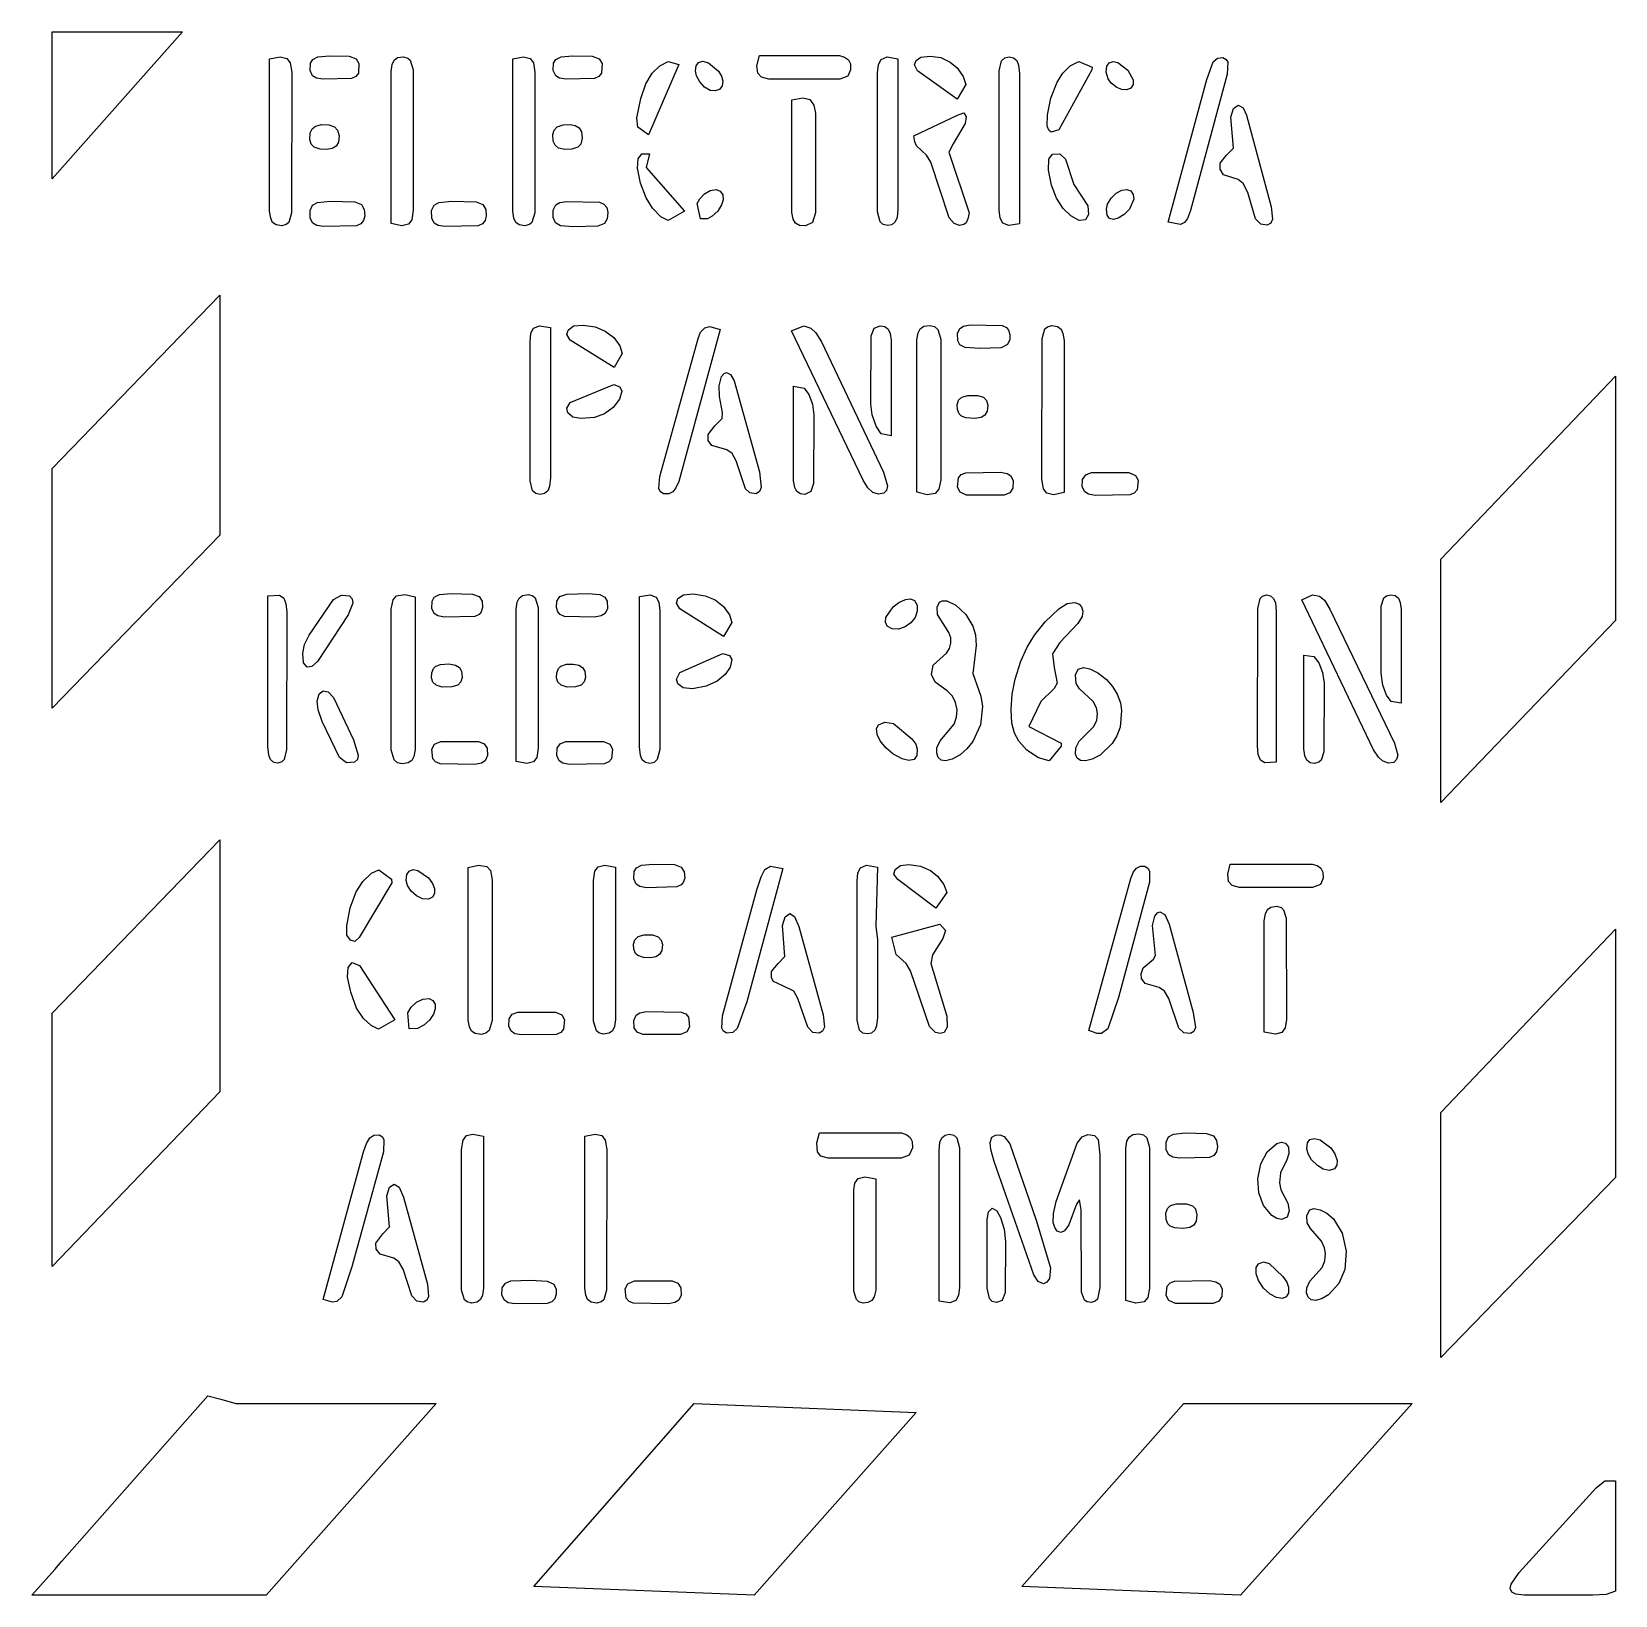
# Model space of a CAD drawing. Header units: inches. Extents: x 3 to 39.5, y 3 to 39.
import ezdxf

# ---------------------------------------------------------------- set-up
doc = ezdxf.new("R2010")
doc.units = ezdxf.units.IN
doc.header["$MEASUREMENT"] = 0
doc.layers.add('CUT', color=1, linetype='Continuous')

msp = doc.modelspace()

# ---------------------------------------------------------------- linework, layer by layer
at = {"layer": 'CUT'}
for points in [[(3.473, 35.612), (3.473, 39), (6.473, 39)], [(8.878, 38.385), (8.956, 38.284), (8.99, 38.066), (8.986, 34.829), (8.921, 34.607), (8.863, 34.559), (8.761, 34.531), (8.629, 34.55), (8.549, 34.61), (8.505, 34.71), (8.48, 34.87), (8.48, 38.373), (8.726, 38.423)], [(9.858, 38.447), (10.313, 38.434), (10.47, 38.375), (10.537, 38.266), (10.526, 38.045), (10.465, 37.965), (10.365, 37.92), (9.71, 37.903), (9.557, 37.931), (9.469, 37.987), (9.414, 38.105), (9.422, 38.274), (9.474, 38.362), (9.592, 38.424)], [(11.304, 38.243), (11.349, 38.342), (11.428, 38.403), (11.561, 38.422), (11.663, 38.394), (11.72, 38.346), (11.786, 38.124), (11.789, 34.887), (11.755, 34.669), (11.678, 34.568), (11.525, 34.53), (11.28, 34.58), (11.28, 38.083)], [(14.477, 38.385), (14.555, 38.284), (14.589, 38.066), (14.585, 34.829), (14.52, 34.607), (14.462, 34.559), (14.36, 34.531), (14.228, 34.55), (14.148, 34.61), (14.104, 34.71), (14.079, 34.87), (14.079, 38.373), (14.325, 38.423)], [(15.457, 38.447), (15.912, 38.434), (16.069, 38.375), (16.136, 38.266), (16.125, 38.045), (16.064, 37.965), (15.964, 37.92), (15.309, 37.903), (15.156, 37.931), (15.068, 37.987), (15.013, 38.105), (15.021, 38.274), (15.073, 38.362), (15.191, 38.424)], [(17.028, 37.462), (17.144, 37.801), (17.292, 38.043), (17.464, 38.216), (17.661, 38.313), (17.906, 38.245), (17.204, 36.622), (16.958, 36.798), (16.94, 37.013)], [(18.838, 37.672), (18.74, 37.636), (18.628, 37.649), (18.496, 37.726), (18.385, 37.842), (18.31, 37.981), (18.287, 38.1), (18.301, 38.21), (18.356, 38.288), (18.447, 38.318), (18.587, 38.285), (18.818, 38.093), (18.886, 37.979), (18.918, 37.861), (18.902, 37.752)], [(21.605, 38.448), (21.723, 38.411), (21.809, 38.353), (21.855, 38.26), (21.862, 38.119), (21.797, 37.978), (21.615, 37.908), (19.976, 37.905), (19.806, 37.95), (19.723, 38.045), (19.701, 38.211), (19.76, 38.448)], [(22.483, 34.853), (22.481, 38.053), (22.503, 38.247), (22.565, 38.363), (22.703, 38.418), (22.951, 38.377), (22.948, 36.783), (22.951, 36.736), (22.951, 34.917), (22.93, 34.721), (22.888, 34.619), (22.813, 34.555), (22.713, 34.535), (22.614, 34.557), (22.54, 34.621)], [(23.403, 38.095), (23.332, 38.237), (23.371, 38.336), (23.475, 38.412), (23.695, 38.438), (23.936, 38.402), (24.156, 38.302), (24.315, 38.166), (24.454, 37.967), (24.516, 37.785), (24.314, 37.45)], [(25.365, 34.59), (25.303, 34.706), (25.281, 34.9), (25.283, 38.1), (25.339, 38.331), (25.413, 38.396), (25.513, 38.418), (25.613, 38.397), (25.688, 38.334), (25.729, 38.232), (25.751, 38.035), (25.751, 34.576), (25.503, 34.535)], [(26.475, 37.47), (26.615, 37.837), (26.745, 38.046), (26.919, 38.215), (27.118, 38.311), (27.422, 38.18), (27.417, 38.118), (26.657, 36.742), (26.481, 36.687), (26.428, 36.732), (26.391, 36.826), (26.397, 37.086)], [(27.793, 37.917), (27.75, 38.067), (27.764, 38.208), (27.817, 38.285), (27.906, 38.314), (28.014, 38.292), (28.249, 38.116), (28.37, 37.892), (28.369, 37.784), (28.318, 37.703), (28.225, 37.663), (28.109, 37.667), (27.991, 37.712), (27.865, 37.811)], [(30.536, 38.025), (29.692, 34.883), (29.621, 34.696), (29.55, 34.605), (29.458, 34.557), (29.171, 34.615), (30.062, 37.897), (30.208, 38.305), (30.312, 38.39), (30.434, 38.403), (30.513, 38.359), (30.548, 38.298)], [(20.821, 34.527), (20.681, 34.54), (20.592, 34.591), (20.539, 34.682), (20.507, 34.836), (20.507, 37.431), (20.761, 37.477), (20.918, 37.438), (21.015, 37.312), (21.051, 37.124), (21.052, 34.826), (20.985, 34.605)], [(30.904, 35.501), (30.786, 35.594), (30.449, 35.706), (30.371, 35.831), (30.373, 35.972), (30.521, 36.16), (30.679, 36.317), (30.618, 37.031), (30.679, 37.235), (30.789, 37.308), (30.902, 37.243), (30.978, 37.077), (31.545, 34.964), (31.578, 34.681), (31.537, 34.593), (31.457, 34.549), (31.306, 34.571), (31.189, 34.695), (31.009, 35.296)], [(9.641, 36.295), (9.506, 36.339), (9.438, 36.414), (9.407, 36.521), (9.414, 36.668), (9.457, 36.766), (9.538, 36.828), (9.683, 36.86), (9.844, 36.855), (9.978, 36.811), (10.046, 36.736), (10.079, 36.599), (10.063, 36.455), (10.011, 36.365), (9.92, 36.312), (9.801, 36.29)], [(15.645, 36.414), (15.577, 36.339), (15.443, 36.295), (15.282, 36.29), (15.137, 36.322), (15.056, 36.384), (15.013, 36.482), (15.006, 36.629), (15.037, 36.736), (15.105, 36.811), (15.24, 36.855), (15.4, 36.86), (15.52, 36.838), (15.61, 36.785), (15.662, 36.695), (15.679, 36.551)], [(24.246, 34.58), (24.132, 34.713), (23.711, 35.994), (23.61, 36.159), (23.38, 36.369), (23.337, 36.467), (23.314, 36.604), (24.324, 37.076), (24.472, 37.133), (24.521, 37.036), (24.502, 36.889), (24.223, 36.421), (24.126, 36.225), (24.592, 34.828), (24.557, 34.695), (24.521, 34.602), (24.468, 34.559), (24.372, 34.54)], [(17.659, 34.65), (17.492, 34.734), (17.298, 34.933), (17.149, 35.175), (17.024, 35.509), (16.956, 35.857), (16.967, 36.074), (17.055, 36.185), (17.226, 36.188), (17.153, 35.871), (18.036, 34.869)], [(26.486, 35.464), (26.418, 35.812), (26.427, 36.067), (26.511, 36.182), (26.678, 36.191), (26.806, 36.063), (27.001, 35.485), (27.321, 34.991), (27.339, 34.79), (27.269, 34.667), (27.127, 34.655), (26.932, 34.759), (26.757, 34.929), (26.603, 35.165)], [(10.593, 35.019), (10.658, 34.908), (10.67, 34.762), (10.644, 34.652), (10.581, 34.573), (10.481, 34.529), (9.718, 34.511), (9.564, 34.537), (9.473, 34.591), (9.414, 34.707), (9.412, 34.883), (9.467, 35.003), (9.58, 35.069), (9.878, 35.096), (10.439, 35.081)], [(12.213, 34.707), (12.211, 34.883), (12.266, 35.003), (12.38, 35.069), (12.678, 35.096), (13.238, 35.081), (13.392, 35.019), (13.458, 34.908), (13.47, 34.762), (13.444, 34.652), (13.381, 34.573), (13.281, 34.529), (12.518, 34.511), (12.363, 34.537), (12.273, 34.591)], [(16.257, 34.694), (16.192, 34.582), (16.038, 34.52), (15.477, 34.506), (15.18, 34.532), (15.066, 34.598), (15.011, 34.719), (15.013, 34.894), (15.073, 35.011), (15.163, 35.064), (15.317, 35.09), (16.08, 35.073), (16.18, 35.029), (16.243, 34.949), (16.269, 34.839)], [(18.924, 35.132), (18.89, 35.01), (18.801, 34.868), (18.676, 34.753), (18.561, 34.694), (18.407, 34.692), (18.328, 35.048), (18.385, 35.153), (18.498, 35.268), (18.63, 35.346), (18.767, 35.365), (18.86, 35.327), (18.915, 35.244)], [(28.219, 35.366), (28.314, 35.333), (28.372, 35.255), (28.384, 35.147), (28.282, 34.914), (28.163, 34.792), (28.026, 34.705), (27.916, 34.679), (27.825, 34.702), (27.767, 34.775), (27.751, 34.912), (27.779, 35.031), (27.86, 35.167), (27.975, 35.279), (28.109, 35.352)], [(3.473, 28.945), (7.337, 32.932), (7.337, 27.407), (3.473, 23.422)], [(14.925, 28.53), (14.884, 28.428), (14.809, 28.365), (14.709, 28.344), (14.609, 28.366), (14.535, 28.431), (14.479, 28.662), (14.477, 31.862), (14.499, 32.056), (14.561, 32.172), (14.699, 32.227), (14.947, 32.187), (14.947, 28.727)], [(15.479, 32.225), (15.702, 32.246), (15.98, 32.202), (16.207, 32.106), (16.404, 31.959), (16.549, 31.768), (16.601, 31.588), (16.414, 31.27), (15.404, 31.9), (15.325, 32.027), (15.357, 32.131)], [(17.837, 28.497), (17.768, 28.407), (17.675, 28.358), (17.551, 28.36), (17.477, 28.412), (17.447, 28.479), (17.466, 28.761), (18.346, 31.934), (18.407, 32.084), (18.501, 32.185), (18.62, 32.215), (18.854, 32.144), (17.904, 28.647)], [(20.948, 32.172), (21.061, 32.064), (21.188, 31.857), (22.621, 28.857), (22.708, 28.542), (22.69, 28.44), (22.628, 28.372), (22.503, 28.349), (22.369, 28.393), (22.257, 28.498), (22.149, 28.672), (20.503, 32.111), (20.785, 32.224)], [(22.544, 32.227), (22.646, 32.211), (22.724, 32.153), (22.769, 32.055), (22.794, 31.895), (22.794, 29.694), (22.567, 29.741), (22.451, 29.92), (22.358, 30.181), (22.326, 30.425), (22.334, 31.995), (22.407, 32.172)], [(23.413, 32.067), (23.462, 32.162), (23.547, 32.218), (23.686, 32.236), (23.793, 32.211), (23.871, 32.147), (23.937, 31.919), (23.937, 28.68), (23.895, 28.465), (23.811, 28.37), (23.622, 28.337), (23.385, 28.396), (23.385, 31.909)], [(25.527, 31.913), (25.471, 31.795), (25.325, 31.724), (24.836, 31.706), (24.497, 31.729), (24.378, 31.791), (24.327, 31.88), (24.319, 32.05), (24.375, 32.168), (24.464, 32.223), (24.617, 32.251), (25.348, 32.233), (25.448, 32.189), (25.498, 32.131), (25.531, 32.028)], [(26.378, 28.378), (26.301, 28.478), (26.267, 28.697), (26.27, 31.933), (26.336, 32.156), (26.394, 32.204), (26.495, 32.232), (26.628, 32.212), (26.707, 32.152), (26.752, 32.053), (26.776, 31.892), (26.776, 28.389), (26.531, 28.339)], [(19.096, 31.111), (19.176, 30.958), (19.762, 28.864), (19.8, 28.507), (19.761, 28.414), (19.684, 28.363), (19.54, 28.379), (19.443, 28.472), (19.223, 29.12), (19.131, 29.286), (19.013, 29.372), (18.666, 29.471), (18.578, 29.589), (18.579, 29.727), (18.735, 29.926), (18.899, 30.097), (18.908, 30.234), (18.84, 30.603), (18.835, 30.845), (18.891, 31.058), (18.952, 31.134), (19.006, 31.155)], [(35.451, 26.855), (39.473, 31.071), (39.473, 25.44), (35.451, 21.253)], [(15.966, 30.121), (15.651, 30.096), (15.466, 30.126), (15.351, 30.227), (15.324, 30.333), (15.404, 30.459), (16.406, 30.877), (16.542, 30.822), (16.595, 30.721), (16.539, 30.541), (16.392, 30.35), (16.196, 30.204)], [(20.792, 30.796), (20.901, 30.648), (20.983, 30.421), (21.014, 30.175), (21.008, 28.595), (20.942, 28.41), (20.809, 28.346), (20.706, 28.356), (20.623, 28.41), (20.575, 28.504), (20.546, 28.662), (20.546, 30.84)], [(24.518, 30.109), (24.413, 30.147), (24.358, 30.199), (24.319, 30.298), (24.315, 30.412), (24.348, 30.515), (24.419, 30.586), (24.557, 30.627), (24.785, 30.626), (24.92, 30.582), (24.989, 30.508), (25.019, 30.404), (25.006, 30.263), (24.955, 30.174), (24.864, 30.121), (24.712, 30.097)], [(25.598, 28.489), (25.527, 28.383), (25.398, 28.332), (24.532, 28.331), (24.382, 28.397), (24.321, 28.51), (24.342, 28.729), (24.408, 28.805), (24.511, 28.845), (25.312, 28.859), (25.464, 28.831), (25.552, 28.775), (25.606, 28.657)], [(27.205, 28.692), (27.276, 28.797), (27.405, 28.849), (28.271, 28.85), (28.421, 28.784), (28.482, 28.671), (28.461, 28.452), (28.395, 28.376), (28.292, 28.335), (27.491, 28.321), (27.339, 28.35), (27.252, 28.406), (27.197, 28.524)], [(8.575, 22.177), (8.503, 22.24), (8.462, 22.342), (8.441, 22.539), (8.441, 26.008), (8.706, 26.026), (8.806, 25.961), (8.857, 25.834), (8.873, 25.634), (8.869, 22.471), (8.814, 22.241), (8.762, 22.189), (8.671, 22.16)], [(9.245, 24.689), (9.285, 24.889), (9.39, 25.108), (9.951, 25.924), (10.137, 26.027), (10.322, 26.01), (10.384, 25.944), (10.397, 25.844), (10.291, 25.574), (9.581, 24.503), (9.449, 24.385), (9.343, 24.371), (9.261, 24.472)], [(11.804, 22.315), (11.755, 22.22), (11.67, 22.163), (11.531, 22.145), (11.424, 22.17), (11.346, 22.234), (11.28, 22.462), (11.28, 25.702), (11.322, 25.916), (11.406, 26.011), (11.595, 26.044), (11.832, 25.985), (11.832, 22.472)], [(13.308, 25.994), (13.376, 25.886), (13.386, 25.744), (13.354, 25.641), (13.304, 25.584), (13.204, 25.539), (12.511, 25.522), (12.358, 25.549), (12.269, 25.605), (12.213, 25.723), (12.222, 25.892), (12.273, 25.981), (12.392, 26.043), (12.659, 26.066), (13.151, 26.053)], [(14.183, 25.862), (14.227, 25.961), (14.307, 26.022), (14.439, 26.041), (14.541, 26.013), (14.599, 25.965), (14.664, 25.743), (14.667, 22.506), (14.634, 22.288), (14.556, 22.187), (14.404, 22.149), (14.158, 22.199), (14.158, 25.702)], [(15.098, 25.886), (15.166, 25.994), (15.324, 26.053), (15.816, 26.066), (16.082, 26.043), (16.201, 25.981), (16.253, 25.892), (16.261, 25.723), (16.205, 25.605), (16.117, 25.549), (15.964, 25.522), (15.27, 25.539), (15.171, 25.584), (15.121, 25.641), (15.089, 25.744)], [(17.383, 25.982), (17.445, 25.866), (17.468, 25.672), (17.465, 22.471), (17.409, 22.24), (17.335, 22.176), (17.236, 22.154), (17.136, 22.174), (17.061, 22.238), (17.019, 22.339), (16.997, 22.536), (16.997, 25.996), (17.245, 26.037)], [(19.122, 25.395), (18.933, 25.073), (17.927, 25.711), (17.85, 25.846), (17.885, 25.947), (18.01, 26.036), (18.234, 26.055), (18.512, 26.01), (18.739, 25.917), (18.932, 25.769), (19.07, 25.575)], [(22.818, 25.25), (22.702, 25.316), (22.661, 25.407), (22.671, 25.516), (22.837, 25.756), (22.974, 25.86), (23.123, 25.927), (23.238, 25.939), (23.329, 25.905), (23.392, 25.8), (23.396, 25.655), (23.346, 25.512), (23.246, 25.392), (23.114, 25.299), (22.966, 25.245)], [(31.3, 22.229), (31.25, 22.357), (31.234, 22.556), (31.237, 25.719), (31.293, 25.95), (31.344, 26.001), (31.436, 26.031), (31.531, 26.013), (31.604, 25.951), (31.644, 25.849), (31.665, 25.652), (31.665, 22.183), (31.4, 22.165)], [(32.657, 26.002), (32.775, 25.908), (32.901, 25.708), (34.39, 22.623), (34.461, 22.34), (34.436, 22.24), (34.368, 22.177), (34.24, 22.16), (34.107, 22.21), (34.018, 22.294), (33.907, 22.465), (32.255, 25.917), (32.495, 26.031)], [(34.4, 26.019), (34.477, 25.958), (34.521, 25.858), (34.544, 25.697), (34.544, 23.544), (34.31, 23.581), (34.201, 23.725), (34.115, 23.951), (34.076, 24.231), (34.08, 25.775), (34.143, 25.965), (34.2, 26.012), (34.299, 26.037)], [(23.725, 24.198), (23.761, 24.418), (24.07, 24.689), (24.139, 24.796), (24.172, 24.919), (24.166, 25.047), (24.124, 25.171), (23.864, 25.582), (23.852, 25.754), (23.909, 25.862), (23.972, 25.893), (24.079, 25.893), (24.284, 25.8), (24.515, 25.584), (24.678, 25.314), (24.737, 25.112), (24.756, 24.866), (24.674, 24.223), (24.857, 23.704), (24.897, 23.461), (24.851, 23.04), (24.672, 22.655), (24.54, 22.488), (24.382, 22.348), (24.2, 22.249), (24.048, 22.213), (23.945, 22.228), (23.875, 22.291), (23.844, 22.392), (23.85, 22.509), (23.925, 22.674), (24.244, 23.059), (24.299, 23.22), (24.311, 23.39), (24.28, 23.556), (24.204, 23.704), (24.088, 23.827), (23.807, 24.027)], [(25.577, 23.081), (25.558, 23.397), (25.582, 23.748), (25.649, 24.094), (25.78, 24.504), (25.929, 24.831), (26.098, 25.107), (26.343, 25.416), (26.653, 25.712), (26.852, 25.836), (27.028, 25.861), (27.125, 25.82), (27.176, 25.76), (27.206, 25.655), (27.191, 25.539), (27.095, 25.374), (26.68, 24.94), (26.513, 24.677), (26.548, 24.359), (26.617, 24.002), (26.546, 23.877), (26.241, 23.582), (25.969, 23.001), (26.712, 22.622), (26.71, 22.552), (26.432, 22.21), (26.185, 22.283), (25.92, 22.457), (25.732, 22.664), (25.637, 22.848)], [(12.884, 24.03), (12.815, 23.957), (12.679, 23.913), (12.452, 23.912), (12.314, 23.953), (12.242, 24.024), (12.21, 24.127), (12.213, 24.241), (12.253, 24.34), (12.308, 24.392), (12.413, 24.43), (12.607, 24.442), (12.759, 24.418), (12.85, 24.365), (12.901, 24.276), (12.913, 24.135)], [(15.723, 24.031), (15.655, 23.957), (15.521, 23.914), (15.329, 23.912), (15.192, 23.953), (15.121, 24.024), (15.089, 24.127), (15.092, 24.241), (15.131, 24.339), (15.185, 24.391), (15.32, 24.435), (15.48, 24.439), (15.599, 24.417), (15.689, 24.365), (15.74, 24.276), (15.753, 24.136)], [(18.921, 24.682), (19.069, 24.639), (19.124, 24.549), (19.083, 24.371), (18.974, 24.2), (18.791, 24.045), (18.533, 23.933), (18.223, 23.874), (18.002, 23.892), (17.881, 23.985), (17.847, 24.089), (17.925, 24.248)], [(32.644, 24.471), (32.73, 24.246), (32.764, 24.001), (32.76, 22.42), (32.7, 22.228), (32.643, 22.18), (32.545, 22.154), (32.443, 22.17), (32.365, 22.23), (32.32, 22.329), (32.296, 22.49), (32.296, 24.647), (32.532, 24.613)], [(27.888, 22.609), (27.608, 22.345), (27.423, 22.25), (27.267, 22.21), (27.158, 22.219), (27.081, 22.273), (27.042, 22.368), (27.046, 22.511), (27.127, 22.667), (27.457, 22.992), (27.528, 23.143), (27.548, 23.306), (27.522, 23.434), (27.444, 23.582), (27.135, 23.874), (27.057, 23.993), (27.038, 24.193), (27.105, 24.325), (27.223, 24.359), (27.373, 24.328), (27.558, 24.236), (27.753, 24.084), (27.893, 23.925), (28.002, 23.744), (28.074, 23.546), (28.102, 23.374), (28.069, 22.99), (27.995, 22.791)], [(9.951, 23.67), (10.413, 22.697), (10.52, 22.345), (10.502, 22.244), (10.437, 22.179), (10.254, 22.169), (10.088, 22.288), (9.692, 23.121), (9.595, 23.388), (9.572, 23.589), (9.62, 23.756), (9.715, 23.824), (9.83, 23.801)], [(22.459, 22.96), (22.505, 23.044), (22.65, 23.105), (22.852, 23.073), (23.273, 22.719), (23.363, 22.596), (23.397, 22.481), (23.389, 22.339), (23.321, 22.242), (23.199, 22.218), (23.048, 22.258), (22.834, 22.375), (22.671, 22.51), (22.54, 22.673), (22.47, 22.821)], [(13.207, 22.131), (12.406, 22.145), (12.303, 22.186), (12.237, 22.261), (12.216, 22.48), (12.277, 22.593), (12.427, 22.659), (13.293, 22.658), (13.422, 22.607), (13.493, 22.502), (13.501, 22.333), (13.446, 22.215), (13.359, 22.159)], [(15.1, 22.502), (15.171, 22.607), (15.299, 22.658), (16.166, 22.659), (16.316, 22.593), (16.377, 22.48), (16.356, 22.261), (16.29, 22.186), (16.187, 22.145), (15.386, 22.131), (15.234, 22.159), (15.146, 22.215), (15.092, 22.333)], [(3.473, 10.572), (3.473, 16.406), (7.337, 20.393), (7.337, 14.593)], [(10.342, 18.08), (10.259, 18.196), (10.258, 18.411), (10.337, 18.828), (10.473, 19.196), (10.627, 19.434), (10.829, 19.624), (10.998, 19.701), (11.289, 19.488), (11.292, 19.402), (10.542, 18.148), (10.439, 18.053)], [(12.231, 19.075), (12.14, 19.027), (12, 19.034), (11.862, 19.104), (11.742, 19.214), (11.657, 19.345), (11.626, 19.461), (11.638, 19.599), (11.692, 19.676), (11.783, 19.707), (11.894, 19.689), (12.137, 19.522), (12.235, 19.387), (12.28, 19.271), (12.28, 19.161)], [(13.48, 19.781), (13.564, 19.686), (13.606, 19.472), (13.606, 16.232), (13.54, 16.004), (13.462, 15.94), (13.355, 15.915), (13.216, 15.933), (13.132, 15.99), (13.083, 16.085), (13.054, 16.242), (13.054, 19.755), (13.292, 19.814)], [(15.936, 19.455), (15.97, 19.673), (16.047, 19.774), (16.2, 19.812), (16.445, 19.762), (16.445, 16.259), (16.421, 16.098), (16.377, 15.999), (16.297, 15.939), (16.164, 15.92), (16.063, 15.948), (16.005, 15.995), (15.94, 16.218)], [(17.961, 19.764), (18.029, 19.656), (18.039, 19.514), (18.006, 19.411), (17.956, 19.354), (17.857, 19.309), (17.163, 19.292), (17.01, 19.319), (16.922, 19.375), (16.866, 19.493), (16.874, 19.662), (16.926, 19.751), (17.045, 19.813), (17.311, 19.836), (17.803, 19.823)], [(18.912, 16.338), (19.7, 19.241), (19.8, 19.542), (19.888, 19.707), (20.018, 19.791), (20.297, 19.73), (19.474, 16.667), (19.247, 16.051), (19.148, 15.958), (19.004, 15.943), (18.929, 15.993), (18.897, 16.059)], [(22.478, 19.766), (22.441, 18.403), (22.478, 18.091), (22.478, 16.306), (22.456, 16.109), (22.415, 16.008), (22.34, 15.944), (22.24, 15.924), (22.14, 15.946), (22.066, 16.01), (22.01, 16.241), (22.008, 19.442), (22.03, 19.636), (22.092, 19.752), (22.23, 19.807)], [(24.075, 19.18), (23.827, 18.819), (22.945, 19.478), (22.856, 19.607), (22.889, 19.711), (23.01, 19.804), (23.199, 19.826), (23.474, 19.786), (23.699, 19.688), (23.863, 19.558), (24.007, 19.362)], [(28.378, 19.654), (28.448, 19.744), (28.54, 19.79), (28.636, 19.787), (28.713, 19.736), (28.746, 19.668), (28.743, 19.419), (28.028, 16.764), (27.785, 16.042), (27.639, 15.935), (27.54, 15.935), (27.347, 16.001), (28.314, 19.503)], [(32.497, 19.297), (30.82, 19.294), (30.649, 19.339), (30.566, 19.434), (30.545, 19.6), (30.604, 19.837), (32.488, 19.837), (32.606, 19.799), (32.692, 19.742), (32.738, 19.649), (32.745, 19.508), (32.679, 19.367)], [(20.55, 16.91), (20.283, 17.038), (20.082, 17.129), (20.041, 17.22), (20.042, 17.361), (20.19, 17.549), (20.348, 17.706), (20.289, 18.419), (20.351, 18.623), (20.459, 18.696), (20.57, 18.631), (20.671, 18.402), (21.23, 16.365), (21.256, 16.079), (21.214, 15.988), (21.135, 15.941), (20.989, 15.961), (20.873, 16.084), (20.647, 16.744)], [(29.802, 16.072), (29.764, 15.984), (29.686, 15.936), (29.538, 15.949), (29.423, 16.061), (29.186, 16.743), (29.089, 16.907), (28.966, 16.992), (28.647, 17.086), (28.557, 17.201), (28.551, 17.311), (28.598, 17.446), (28.837, 17.65), (28.88, 17.734), (28.812, 18.419), (28.866, 18.633), (28.926, 18.711), (28.981, 18.734), (29.094, 18.677), (29.201, 18.452), (29.753, 16.422)], [(31.898, 16.254), (31.868, 16.066), (31.794, 15.961), (31.643, 15.919), (31.389, 15.964), (31.389, 18.53), (31.415, 18.69), (31.461, 18.788), (31.542, 18.847), (31.676, 18.864), (31.777, 18.834), (31.833, 18.785), (31.893, 18.592)], [(23.14, 17.545), (22.909, 17.755), (22.81, 18.154), (23.918, 18.454), (24.049, 18.305), (23.984, 18.119), (23.749, 17.749), (23.712, 17.547), (24.078, 16.337), (24.088, 16.08), (24.013, 15.958), (23.921, 15.933), (23.819, 15.955), (23.674, 16.098), (23.241, 17.379)], [(35.451, 14.119), (39.473, 18.334), (39.473, 12.621), (35.451, 8.478)], [(17.094, 17.684), (16.96, 17.727), (16.905, 17.779), (16.866, 17.878), (16.863, 17.992), (16.895, 18.094), (16.966, 18.166), (17.103, 18.206), (17.295, 18.205), (17.429, 18.161), (17.497, 18.087), (17.527, 17.983), (17.515, 17.842), (17.463, 17.754), (17.373, 17.701), (17.254, 17.679)], [(10.29, 17.453), (10.379, 17.57), (10.549, 17.497), (11.367, 16.247), (10.988, 16.036), (10.817, 16.118), (10.639, 16.283), (10.484, 16.518), (10.348, 16.886), (10.277, 17.233)], [(12.292, 16.612), (12.295, 16.502), (12.254, 16.383), (12.159, 16.244), (12.032, 16.127), (11.889, 16.048), (11.696, 16.039), (11.661, 16.413), (11.74, 16.543), (11.863, 16.656), (12.007, 16.727), (12.151, 16.737), (12.242, 16.695)], [(13.996, 16.272), (14.067, 16.377), (14.195, 16.428), (15.062, 16.429), (15.212, 16.363), (15.273, 16.25), (15.252, 16.031), (15.186, 15.955), (15.083, 15.915), (14.281, 15.901), (14.13, 15.929), (14.042, 15.985), (13.988, 16.103)], [(17.16, 16.439), (17.961, 16.425), (18.064, 16.384), (18.13, 16.308), (18.151, 16.09), (18.09, 15.976), (17.94, 15.911), (17.074, 15.912), (16.945, 15.963), (16.875, 16.068), (16.866, 16.236), (16.921, 16.354), (17.008, 16.41)], [(10.377, 10.563), (10.146, 9.87), (10.026, 9.761), (9.929, 9.746), (9.71, 9.81), (10.645, 13.209), (10.709, 13.403), (10.789, 13.531), (10.877, 13.591), (11, 13.6), (11.078, 13.553), (11.113, 13.489), (11.101, 13.213)], [(13.385, 9.908), (13.34, 9.809), (13.261, 9.748), (13.128, 9.729), (13.027, 9.757), (12.969, 9.805), (12.903, 10.027), (12.9, 13.264), (12.934, 13.482), (13.011, 13.583), (13.164, 13.621), (13.409, 13.571), (13.409, 10.068)], [(16.133, 13.583), (16.211, 13.482), (16.245, 13.264), (16.241, 10.027), (16.176, 9.805), (16.118, 9.757), (16.016, 9.729), (15.884, 9.748), (15.804, 9.809), (15.76, 9.908), (15.736, 10.068), (15.736, 13.571), (15.981, 13.621)], [(23.024, 13.066), (21.345, 13.065), (21.178, 13.114), (21.099, 13.214), (21.08, 13.415), (21.145, 13.646), (23.036, 13.646), (23.152, 13.605), (23.234, 13.544), (23.279, 13.448), (23.287, 13.301), (23.21, 13.132)], [(23.919, 13.431), (23.961, 13.532), (24.036, 13.596), (24.136, 13.616), (24.235, 13.594), (24.309, 13.53), (24.366, 13.299), (24.368, 10.098), (24.346, 9.904), (24.284, 9.788), (24.146, 9.733), (23.898, 9.774), (23.898, 13.234)], [(25.194, 13.598), (25.295, 13.604), (25.396, 13.562), (25.527, 13.395), (26.137, 11.634), (26.466, 10.542), (26.441, 10.293), (26.383, 10.206), (26.303, 10.169), (26.177, 10.225), (26.082, 10.382), (25.169, 12.99), (25.093, 13.262), (25.078, 13.422), (25.117, 13.545)], [(27.401, 9.739), (27.305, 9.756), (27.247, 9.799), (27.182, 9.982), (27.169, 11.874), (27.129, 12.103), (27.063, 12.003), (26.885, 11.528), (26.784, 11.388), (26.701, 11.356), (26.621, 11.385), (26.561, 11.468), (26.529, 11.586), (26.531, 11.79), (26.594, 12.066), (27.078, 13.407), (27.192, 13.552), (27.323, 13.609), (27.479, 13.588), (27.561, 13.496), (27.603, 13.143), (27.601, 10.085), (27.543, 9.82), (27.492, 9.769)], [(28.748, 10.068), (28.705, 9.854), (28.622, 9.759), (28.433, 9.726), (28.196, 9.785), (28.196, 13.298), (28.224, 13.455), (28.273, 13.55), (28.357, 13.607), (28.496, 13.625), (28.603, 13.6), (28.682, 13.536), (28.748, 13.308)], [(30.219, 13.577), (30.291, 13.47), (30.307, 13.325), (30.285, 13.213), (30.225, 13.129), (30.128, 13.081), (29.435, 13.061), (29.28, 13.087), (29.189, 13.141), (29.129, 13.258), (29.127, 13.434), (29.184, 13.555), (29.299, 13.62), (29.564, 13.645), (30.058, 13.634)], [(33.007, 12.821), (32.886, 12.78), (32.746, 12.808), (32.616, 12.892), (32.478, 13.03), (32.395, 13.163), (32.365, 13.28), (32.381, 13.417), (32.439, 13.491), (32.534, 13.518), (32.677, 13.486), (32.918, 13.302), (33.015, 13.161), (33.066, 13.01), (33.061, 12.901)], [(31.929, 12.03), (31.958, 11.855), (31.913, 11.706), (31.787, 11.652), (31.676, 11.677), (31.565, 11.741), (31.367, 11.974), (31.261, 12.269), (31.242, 12.586), (31.307, 12.933), (31.451, 13.213), (31.674, 13.405), (31.782, 13.433), (31.875, 13.413), (31.943, 13.318), (31.952, 13.175), (31.91, 13.023), (31.765, 12.725), (31.735, 12.497), (31.772, 12.339)], [(11.459, 10.676), (11.341, 10.762), (11.026, 10.856), (10.936, 10.971), (10.929, 11.11), (11.084, 11.323), (11.241, 11.48), (11.179, 12.194), (11.241, 12.397), (11.351, 12.466), (11.462, 12.4), (11.563, 12.169), (12.113, 10.167), (12.143, 9.883), (12.102, 9.794), (12.022, 9.749), (11.874, 9.772), (11.757, 9.896), (11.552, 10.512)], [(22.405, 9.875), (22.35, 9.787), (22.261, 9.738), (22.152, 9.729), (22.051, 9.759), (21.995, 9.809), (21.935, 10.001), (21.933, 12.335), (21.96, 12.488), (22.034, 12.593), (22.185, 12.636), (22.439, 12.59), (22.439, 10.029)], [(25.316, 11.697), (25.399, 11.431), (25.431, 11.149), (25.423, 9.969), (25.351, 9.791), (25.218, 9.739), (25.124, 9.762), (25.056, 9.831), (25.006, 10.069), (25.007, 11.651), (25.039, 11.829), (25.122, 11.912), (25.228, 11.855)], [(29.328, 11.458), (29.223, 11.497), (29.167, 11.55), (29.127, 11.65), (29.124, 11.798), (29.158, 11.903), (29.23, 11.975), (29.368, 12.016), (29.596, 12.015), (29.732, 11.97), (29.8, 11.895), (29.834, 11.759), (29.818, 11.614), (29.766, 11.524), (29.675, 11.47), (29.522, 11.446)], [(32.718, 10.546), (32.78, 10.702), (32.796, 10.869), (32.775, 11.002), (32.707, 11.156), (32.45, 11.448), (32.378, 11.574), (32.365, 11.745), (32.436, 11.872), (32.529, 11.902), (32.675, 11.878), (32.825, 11.802), (32.983, 11.666), (33.183, 11.336), (33.273, 10.922), (33.243, 10.5), (33.104, 10.178), (32.869, 9.918), (32.724, 9.831), (32.573, 9.79), (32.469, 9.803), (32.396, 9.863), (32.363, 9.961), (32.367, 10.076), (32.44, 10.232)], [(31.202, 10.55), (31.254, 10.635), (31.367, 10.676), (31.5, 10.637), (31.818, 10.344), (31.91, 10.212), (31.948, 10.096), (31.943, 9.955), (31.894, 9.871), (31.807, 9.833), (31.666, 9.853), (31.52, 9.931), (31.367, 10.073), (31.252, 10.247), (31.199, 10.404)], [(15.022, 10.166), (15.078, 10.048), (15.081, 9.933), (15.049, 9.829), (14.977, 9.758), (14.869, 9.721), (14.13, 9.71), (13.976, 9.737), (13.887, 9.792), (13.83, 9.911), (13.838, 10.08), (13.909, 10.186), (14.039, 10.238), (14.494, 10.255), (14.875, 10.236)], [(17.663, 9.71), (16.862, 9.724), (16.759, 9.765), (16.692, 9.841), (16.672, 10.059), (16.732, 10.173), (16.882, 10.238), (17.749, 10.237), (17.878, 10.186), (17.948, 10.081), (17.957, 9.913), (17.902, 9.795), (17.815, 9.739)], [(30.408, 9.877), (30.338, 9.772), (30.209, 9.721), (29.342, 9.72), (29.192, 9.786), (29.132, 9.899), (29.152, 10.118), (29.219, 10.193), (29.322, 10.234), (30.123, 10.248), (30.275, 10.22), (30.362, 10.164), (30.417, 10.046)], [(8.402, 3), (3, 3), (3, 3), (3.531, 3.594), (3.696, 3.788), (7.056, 7.596), (7.359, 7.518), (7.699, 7.42), (12.315, 7.413)], [(18.259, 7.416), (23.374, 7.212), (19.639, 3), (19.639, 3), (14.565, 3.205)], [(29.536, 7.416), (34.795, 7.416), (30.837, 3), (30.837, 3), (25.802, 3.205)], [(37.092, 3.075), (37.054, 3.154), (37.071, 3.255), (37.261, 3.527), (39.029, 5.478), (39.231, 5.634), (39.473, 5.639), (39.473, 3.099), (39.258, 3.022), (38.954, 3.001), (37.37, 3.003), (37.18, 3.028)]]:
    msp.add_lwpolyline(points, close=True, dxfattribs=at)

doc.saveas('drawing.dxf')
